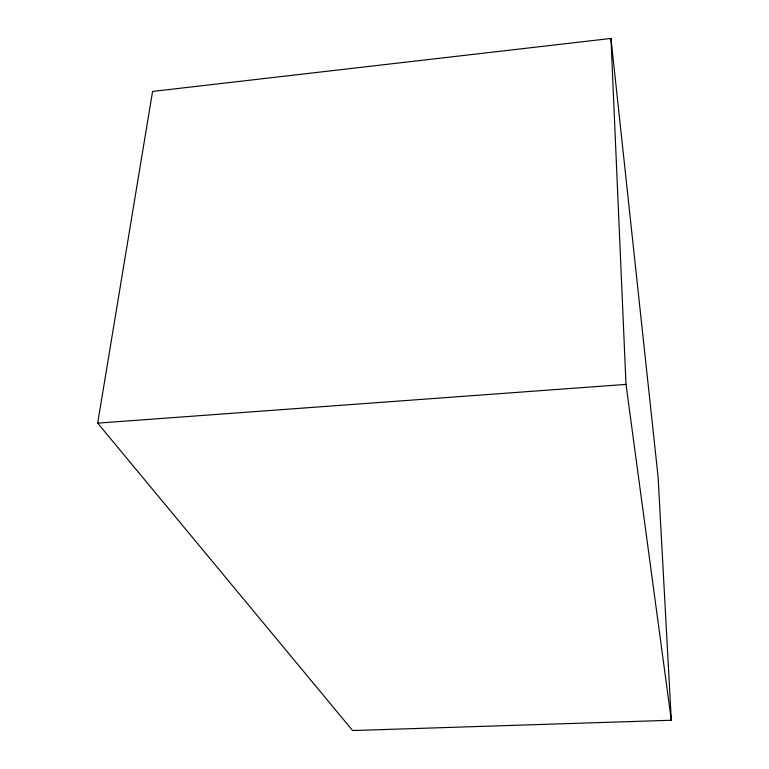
<?xml version="1.0" encoding="UTF-8"?>
<svg xmlns="http://www.w3.org/2000/svg" width="769" height="769" viewBox="0 0 769 769"><rect width="100%" height="100%" fill="white"/><g stroke="black" fill="none" stroke-linecap="round" stroke-linejoin="round"><path stroke-width="1.15" d="M97.682 423.133L152.57 91.434L610.961 38.45L658.101 477.068L671.318 720.245L352.615 730.55L97.682 423.133L626.004 384.394L671.318 720.245M610.961 38.45L626.004 384.394"/></g></svg>
